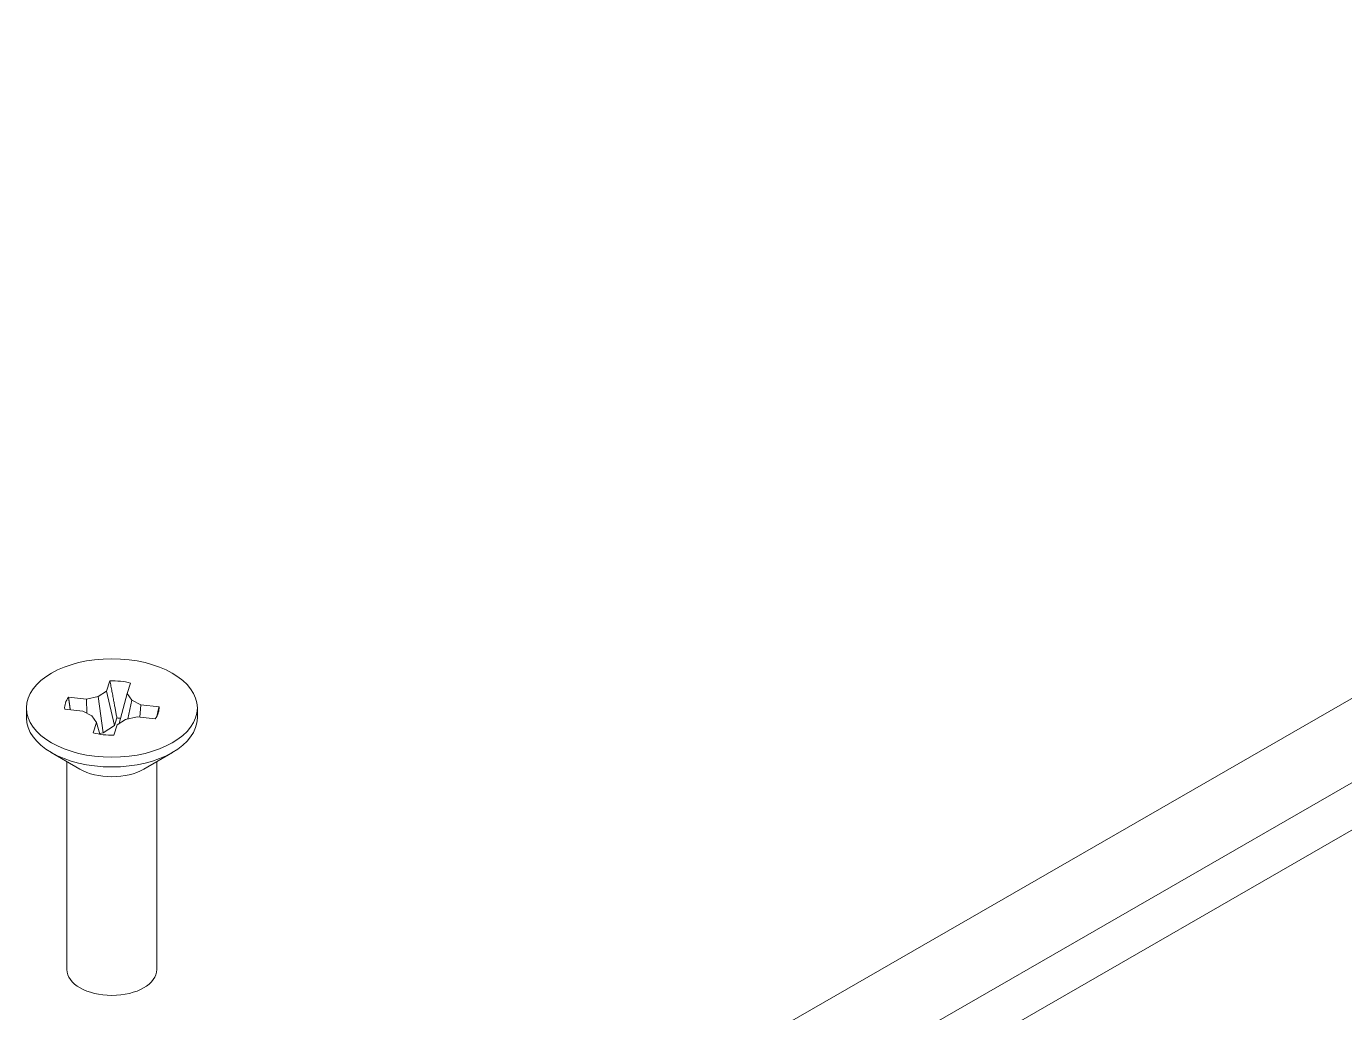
# Model space of a CAD drawing. Header units: millimetres. Extents: x 14 to 1104, y 14 to 850.
# Drawn here: x 883.1 to 933.3, y 627.6 to 665.2 of the extents above; entities that cross this region are included whole.
import ezdxf

# ---------------------------------------------------------------- set-up
doc = ezdxf.new("R2010")
doc.units = ezdxf.units.MM
doc.header["$LTSCALE"] = 4
doc.layers.add('Visible (ANSI)', color=7, linetype='Continuous', lineweight=9)
doc.layers.add('Visible Narrow (ANSI)', color=7, linetype='Continuous', lineweight=9)

msp = doc.modelspace()

# ---------------------------------------------------------------- linework, layer by layer
at = {"layer": 'Visible (ANSI)'}
for p, q in [((889.875, 609.342), (1039.781, 695.668)), ((886.139, 639.825), (886.267, 640.222)), ((887.053, 640.138), (886.925, 639.741)), ((884.687, 639.597), (885.375, 639.524)), ((885.375, 639.524), (885.819, 639.622)), ((885.375, 639.524), (885.387, 638.988)), ((885.819, 639.622), (886.139, 639.825)), ((885.819, 639.622), (886.005, 638.241)), ((886.139, 639.825), (886.436, 638.514)), ((886.925, 639.741), (886.622, 638.599)), ((886.925, 639.741), (887.097, 639.486)), ((887.097, 639.486), (886.952, 638.77)), ((887.097, 639.486), (887.45, 639.301)), ((883.079, 639.186), (883.079, 638.814)), ((885.229, 639.071), (884.541, 639.144)), ((885.581, 638.886), (885.229, 639.071)), ((885.753, 638.631), (885.581, 638.886)), ((887.303, 638.849), (886.86, 638.75)), ((887.992, 638.775), (887.303, 638.849)), ((887.45, 639.301), (887.401, 638.838)), ((887.45, 639.301), (888.138, 639.228)), ((889.599, 639.186), (889.599, 638.814)), ((885.625, 638.235), (885.753, 638.631)), ((885.753, 638.631), (885.875, 638.185)), ((886.005, 638.241), (886.436, 638.514)), ((886.54, 638.547), (886.412, 638.15)), ((886.436, 638.514), (886.53, 638.806)), ((886.86, 638.75), (886.54, 638.547)), ((885.868, 638.21), (886.005, 638.241)), ((885.122, 636.855), (884.025, 637.492)), ((887.557, 636.855), (888.653, 637.492)), ((884.624, 637.144), (884.624, 629.212)), ((888.054, 637.144), (888.054, 629.212))]:
    msp.add_line(p, q, dxfattribs=at)
msp.add_ellipse((886.339, 639.186), major_axis=(-3.26, 0), ratio=0.575862, dxfattribs=at)
for centre, major_axis, start_param, end_param in [((886.339, 639.186), (1.8, 0), 1.162871, 1.611057), ((886.339, 639.186), (-1.8, 0), 5.87526, 6.323446), ((886.339, 639.186), (1.8, 0), 5.87526, 6.323446), ((886.339, 638.814), (3.26, 0), 3.141593, 6.283185), ((886.339, 637.96), (1.481, 0), 1.343371, 1.44179), ((886.339, 639.186), (-1.8, 0), 1.162871, 1.611057), ((886.339, 637.551), (-1.715, 0), 0.781546, 2.360047), ((886.339, 629.212), (1.715, 0), 3.141593, 6.283185)]:
    msp.add_ellipse(centre, major_axis=major_axis, ratio=0.575862, start_param=start_param, end_param=end_param, dxfattribs=at)
for points in [[(886.53, 638.806), (886.412, 639.46), (886.267, 640.222)], [(884.753, 639.122), (884.72, 639.354), (884.687, 639.597)], [(888.138, 639.228), (888.098, 639.05), (888.059, 638.88)]]:
    msp.add_open_spline(points, degree=2, dxfattribs=at)
at = {"layer": 'Visible Narrow (ANSI)'}
for p, q in [((889.835, 611.125), (1039.742, 697.451)), ((961.25, 655.471), (890.546, 614.755))]:
    msp.add_line(p, q, dxfattribs=at)

doc.saveas('drawing.dxf')
